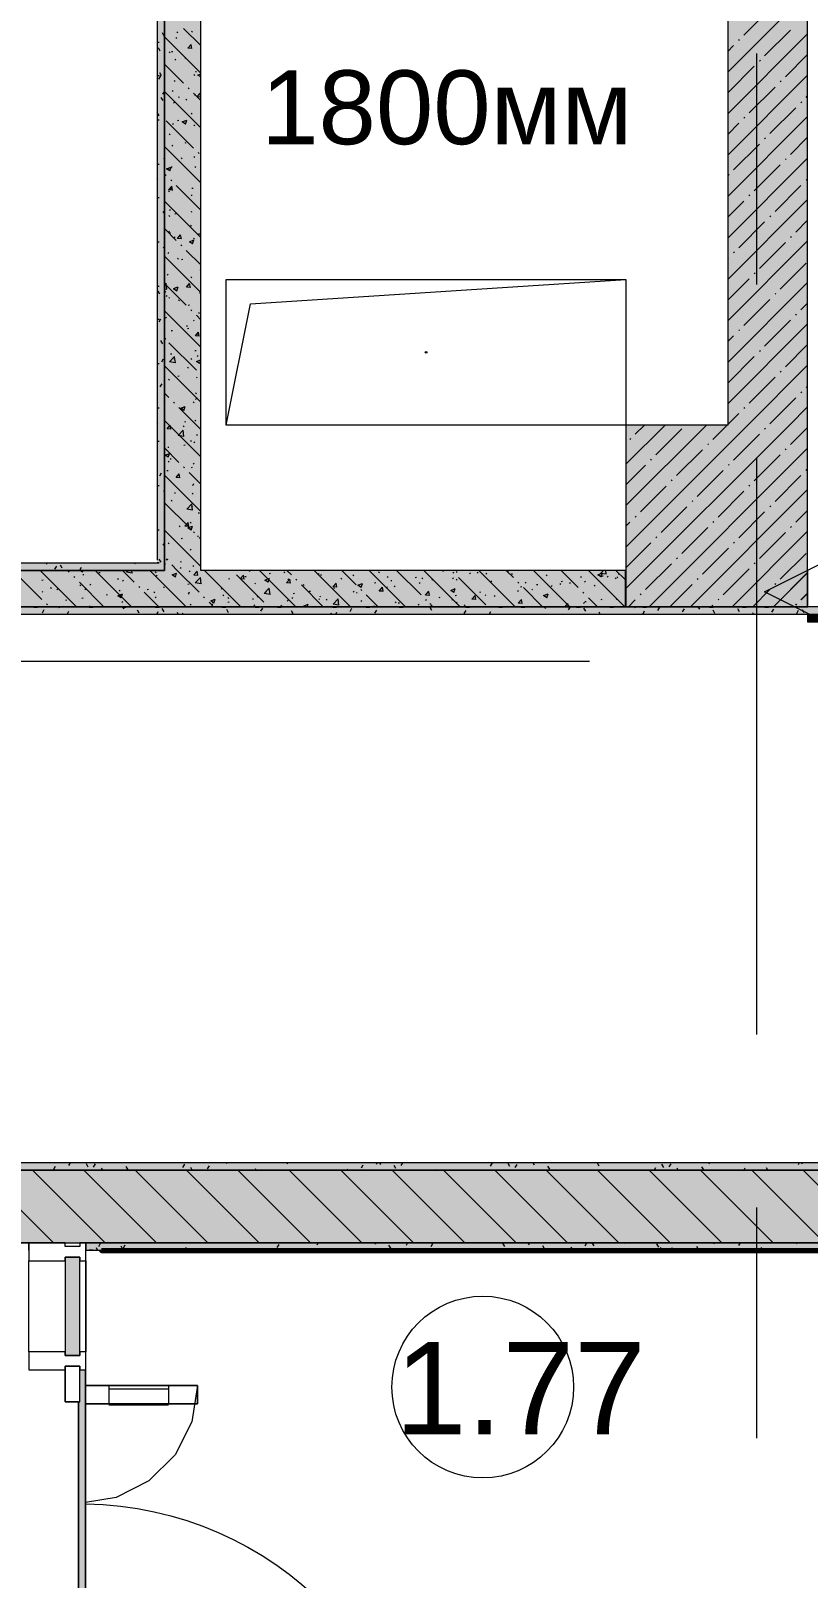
# Model space of a CAD drawing. Header units: millimetres. Extents: x -3817 to 677485, y -22715 to 103890.
# Drawn here: x 82806 to 84944, y 14389 to 18646 of the extents above; entities that cross this region are included whole.
import ezdxf

# ---------------------------------------------------------------- set-up
doc = ezdxf.new("R2010")
doc.units = ezdxf.units.MM
doc.layers.add('PDF _Геометрия', color=7, linetype='Continuous', true_color=0x1d1d1d)
doc.layers.add('PDF _Сплошная заливка', color=7, linetype='Continuous', true_color=0xffffff)
doc.layers.add('PDF _Текст', color=7, linetype='Continuous')
doc.styles.add('PDF GOST-Common', font='arial.ttf')

msp = doc.modelspace()

# ---------------------------------------------------------------- hatches: boundary and pattern name
at = {"layer": 'PDF _Сплошная заливка', "transparency": 33554559}
for points in [[(83153.3, 17181.3), (83173.3, 17181.3), (83173.3, 22091.3), (83153.3, 22091.3), (83153.3, 17189.3)], [(84723.3, 17561.3), (84943.3, 17561.3), (84943.3, 20511.3), (84723.3, 20511.3), (84723.3, 17971.4)], [(83049.3, 17061.3), (84441.7, 17061.3), (84441.7, 17161.4), (81293.3, 17161.4), (81293.3, 17061.3)], [(83173.3, 17161.4), (83173.3, 17181.3), (81413.3, 17181.3), (81413.3, 17161.4), (83049.3, 17161.4)], [(85153.3, 17041.3), (85213.3, 17041.3), (85213.3, 17061.3), (81273.3, 17061.3), (81273.3, 17041.3), (83049.3, 17041.3)], [(80080.6, 15311.3), (84943.3, 15311.3), (84943.3, 15511.3), (68893.3, 15511.3), (68893.3, 15311.3), (78596.3, 15311.3)], [(85383.3, 15511.3), (85383.3, 15531.3), (71053.3, 15531.3), (71053.3, 15511.3), (85308.3, 15511.3), (85308.3, 15519.3), (85378.3, 15519.3), (85378.3, 15511.3)], [(85308.3, 15311.3), (85338.3, 15311.3), (85338.3, 15511.3), (84943.3, 15511.3), (84943.3, 15311.3)], [(83049.3, 15291.3), (85338.3, 15291.3), (85338.3, 15303.3), (85308.3, 15303.3), (85308.3, 15311.3), (82957.3, 15311.3), (82957.3, 15291.3), (83000.3, 15291.3)]]:
    msp.add_hatch(color=256, dxfattribs=at).paths.add_polyline_path(points)
at = {"layer": 'PDF _Сплошная заливка', "true_color": 0x494949, "transparency": 33554559}
msp.add_hatch(color=251, dxfattribs=at).paths.add_polyline_path([(82956.5, 13523.2), (82956.5, 14961.3), (82940.3, 14961.3), (82940.3, 14873.4), (82936.5, 14873.4), (82936.5, 13599.3), (82940.3, 13599.3), (82940.3, 13523.2)])

# ---------------------------------------------------------------- linework, layer by layer
at = {"layer": 'PDF _Геометрия', "color": 7, "lineweight": 9}
for points in [[(85124.2, 5212.4), (85124.2, 16952.3), (84824.2, 17102.3), (85424.2, 17402.3), (85124.2, 17552.3), (85124.2, 29292.1)], [(83153.3, 22071.3), (83153.3, 17189.3)], [(83343.3, 17561.3), (83409.9, 17894.7), (84443.3, 17961.3)], [(84723.3, 17561.3), (84443.3, 17561.3), (84443.3, 17061.3), (84943.3, 17061.3), (84943.3, 17561.3)], [(83153.3, 17181.3), (81421.3, 17181.3)], [(84906.1, 17061.3), (84943.6, 17061.3), (84943.6, 17161.9)], [(85338.3, 15531.3), (71073.3, 15531.3)], [(83000.3, 15291.3), (85338.3, 15291.3)], [(82957.3, 15011.3), (82957.3, 15261.3)]]:
    msp.add_lwpolyline(points, dxfattribs=at)
at = {"layer": 'PDF _Геометрия', "color": 9, "lineweight": 9, "true_color": 0xc0c0c0}
for points in [[(84943.3, 17561.3), (84943.3, 20511.3), (84723.3, 20511.3), (84723.3, 19741.3), (84352.3, 19741.3), (84723.3, 19741.3), (84723.3, 19761.3), (84723.3, 20511.3), (84703.3, 20511.3), (84443.3, 20511.3), (84443.3, 21011.3), (84723.3, 21011.3), (84723.3, 21031.3), (84723.3, 22071.3), (84723.3, 22091.3), (84723.3, 21011.3), (84943.3, 21011.3), (84943.3, 22191.3), (84723.3, 22191.3), (85453.3, 22191.3)], [(79323.3, 17461.3), (81293.3, 17461.3), (81293.3, 17161.4), (81293.3, 17061.3), (84441.7, 17061.3), (84441.7, 17161.4), (83273.3, 17161.4), (83273.3, 19291.3), (84723.3, 19291.3), (84723.3, 17561.3)], [(85213.3, 17061.3), (81293.3, 17061.3), (81293.3, 17461.3), (81273.3, 17461.3), (79323.3, 17461.3), (79323.3, 17441.3), (79323.3, 17061.3), (78923.1, 17061.3)], [(84993.6, 17186.9), (84993.6, 17061.3), (85213.6, 17061.3), (85213.6, 17296.9), (85213.6, 17061.3), (84906.1, 17061.3)], [(81273.3, 17061.3), (81273.3, 17041.3), (85213.3, 17041.3), (85233.3, 17041.3)], [(71053.3, 15611.4), (71053.3, 15531.3), (71053.3, 15511.3), (85308.3, 15511.3), (84943.3, 15511.3), (71053.3, 15511.3), (71053.3, 15606.3)], [(82800.3, 15291.3), (82800.3, 15311.3), (77543.1, 15311.3), (77523.1, 15311.3), (77523.1, 15182.5), (77523.1, 15311.3), (84943.3, 15311.3), (85308.3, 15311.3), (82957.3, 15311.3), (82957.3, 15291.3), (83000.3, 15291.3)]]:
    msp.add_lwpolyline(points, dxfattribs=at)
msp.add_lwpolyline([(83103.3, 22091.3), (83173.3, 22091.3), (83173.3, 17161.4), (81393.3, 17161.4), (81393.3, 19061.3), (81393.3, 19161.3), (81393.3, 17161.4), (81413.3, 17161.4), (83173.3, 17161.4), (83173.3, 17181.3), (83173.3, 22091.3), (83153.3, 22091.3)], close=True, dxfattribs=at)
at = {"layer": 'PDF _Геометрия', "lineweight": 9}
for points in [[(84723.3, 18532), (84943.3, 18752)], [(84768, 18633.8), (84839.3, 18705.1)], [(84825, 18576.8), (84896.3, 18648.1)], [(84723.3, 18418), (84943.3, 18638)], [(84723.3, 18589.1), (84739.5, 18605.3)], [(84753.8, 18619.6), (84756.1, 18621.9)], [(84810.8, 18562.5), (84813.2, 18564.9)], [(84882.1, 18519.8), (84943.3, 18581)], [(84723.3, 18303.9), (84943.3, 18523.9)], [(84725.2, 18477), (84796.5, 18548.3)], [(84782.3, 18420), (84853.6, 18491.3)], [(84867.8, 18505.5), (84870.2, 18507.9)], [(84839.3, 18363), (84910.6, 18434.2)], [(84924.8, 18448.5), (84927.2, 18450.9)], [(84939.1, 18462.7), (84943.3, 18466.9)], [(84723.3, 18189.9), (84943.3, 18409.9)], [(84723.3, 18361), (84753.8, 18391.5)], [(84768, 18405.7), (84770.4, 18408.1)], [(84825, 18348.7), (84827.4, 18351.1)], [(84896.3, 18305.9), (84943.3, 18352.9)], [(84739.5, 18263.2), (84810.8, 18334.4)], [(84723.3, 18075.8), (84943.3, 18295.8)], [(84796.5, 18206.1), (84867.8, 18277.4)], [(84882.1, 18291.7), (84884.4, 18294)], [(84725.2, 18248.9), (84727.6, 18251.3)], [(84853.6, 18149.1), (84924.8, 18220.4)], [(84939.1, 18234.6), (84941.5, 18237)], [(84723.3, 17961.8), (84943.3, 18181.8)], [(84723.3, 18132.9), (84768, 18177.6)], [(84782.3, 18191.9), (84784.6, 18194.3)], [(84839.3, 18134.9), (84841.7, 18137.2)], [(84753.8, 18049.3), (84825, 18120.6)], [(84910.6, 18092.1), (84943.3, 18124.8)], [(84723.3, 17847.7), (84943.3, 18067.7)], [(84810.8, 17992.3), (84882.1, 18063.6)], [(84896.3, 18077.8), (84898.7, 18080.2)], [(84723.3, 18018.8), (84725.2, 18020.8)], [(84739.5, 18035.1), (84741.9, 18037.4)], [(84796.5, 17978), (84798.9, 17980.4)], [(84867.8, 17935.3), (84939.1, 18006.6)], [(84723.3, 17904.8), (84782.3, 17963.8)], [(84723.3, 17733.7), (84943.3, 17953.7)], [(84853.6, 17921), (84855.9, 17923.4)], [(84768, 17835.5), (84839.3, 17906.8)], [(84924.8, 17878.2), (84943.3, 17896.7)], [(84723.3, 17619.7), (84943.3, 17839.6)], [(84825, 17778.5), (84896.3, 17849.7)], [(84910.6, 17864), (84912.9, 17866.4)], [(84723.3, 17790.7), (84739.5, 17807)], [(84753.8, 17821.2), (84756.1, 17823.6)], [(84810.8, 17764.2), (84813.2, 17766.6)], [(84882.1, 17721.4), (84943.3, 17782.6)], [(84443.3, 17225.6), (84779, 17561.3), (84943.3, 17725.6)], [(84725.2, 17678.7), (84796.5, 17749.9)], [(84867.8, 17707.2), (84870.2, 17709.5)], [(84782.3, 17621.6), (84853.6, 17692.9)], [(84939.1, 17664.4), (84943.3, 17668.6)], [(84839.3, 17564.6), (84910.6, 17635.9)], [(84924.8, 17650.1), (84927.2, 17652.5)], [(84443.3, 17111.6), (84893.1, 17561.3), (84943.3, 17611.6)], [(84723.3, 17562.6), (84753.8, 17593.1)], [(84768, 17607.4), (84770.4, 17609.7)], [(84443.3, 17453.7), (84550.9, 17561.3)], [(84443.3, 17339.6), (84665, 17561.3)], [(84468.6, 17536.1), (84493.9, 17561.3)], [(84525.7, 17479.1), (84596.9, 17550.4)], [(84682.5, 17521.8), (84722, 17561.3)], [(84825, 17550.4), (84827.4, 17552.7)], [(84896.3, 17507.6), (84943.3, 17554.5)], [(84454.4, 17521.8), (84456.7, 17524.2)], [(84507.1, 17061.3), (84943.3, 17497.5)], [(84668.2, 17507.6), (84670.6, 17510)], [(84739.5, 17464.8), (84810.8, 17536.1)], [(84511.4, 17464.8), (84513.8, 17467.2)], [(84582.7, 17422), (84654, 17493.3)], [(84796.5, 17407.8), (84867.8, 17479.1)], [(84882.1, 17493.3), (84884.4, 17495.7)], [(84443.3, 17396.7), (84497.1, 17450.6)], [(84639.7, 17365), (84711, 17436.3)], [(84725.2, 17450.6), (84727.6, 17452.9)], [(84853.6, 17350.8), (84924.8, 17422)], [(84939.1, 17436.3), (84941.5, 17438.7)], [(84482.9, 17322.3), (84554.2, 17393.5)], [(84568.4, 17407.8), (84570.8, 17410.2)], [(84621.2, 17061.3), (84943.3, 17383.5)], [(84696.7, 17308), (84768, 17379.3)], [(84782.3, 17393.5), (84784.6, 17395.9)], [(84539.9, 17265.2), (84611.2, 17336.5)], [(84625.5, 17350.8), (84627.8, 17353.1)], [(84839.3, 17336.5), (84841.7, 17338.9)], [(84910.6, 17293.7), (84943.3, 17326.4)], [(84443.3, 17282.6), (84454.4, 17293.7)], [(84468.6, 17308), (84471, 17310.4)], [(84682.5, 17293.7), (84684.8, 17296.1)], [(84753.8, 17251), (84825, 17322.3)], [(84525.7, 17251), (84528, 17253.3)], [(84596.9, 17208.2), (84668.2, 17279.5)], [(84735.2, 17061.3), (84943.3, 17269.4)], [(84810.8, 17193.9), (84882.1, 17265.2)], [(84896.3, 17279.5), (84898.7, 17281.9)], [(84443.3, 17168.6), (84511.4, 17236.7)], [(84654, 17151.2), (84725.2, 17222.5)], [(84739.5, 17236.7), (84741.9, 17239.1)], [(84867.8, 17136.9), (84939.1, 17208.2)], [(84497.1, 17108.4), (84568.4, 17179.7)], [(84582.7, 17193.9), (84585.1, 17196.3)], [(84711, 17094.2), (84782.3, 17165.4)], [(84796.5, 17179.7), (84798.9, 17182.1)], [(84564.1, 17061.3), (84625.5, 17122.7)], [(84639.7, 17136.9), (84642.1, 17139.3)], [(84849.3, 17061.3), (84943.3, 17155.4)], [(84853.6, 17122.7), (84855.9, 17125)], [(84868.4, 17080.2), (84943.6, 17155.4)], [(84450.1, 17061.3), (84468.6, 17079.9)], [(84482.9, 17094.2), (84485.3, 17096.5)], [(84696.7, 17079.9), (84699.1, 17082.3)], [(84792.2, 17061.3), (84839.3, 17108.4)], [(84830.4, 17099.2), (84839.6, 17108.4)], [(84924.8, 17079.9), (84943.3, 17098.3)], [(84925.1, 17079.9), (84943.6, 17098.3)], [(84678.2, 17061.3), (84682.5, 17065.6)], [(84910.6, 17065.6), (84912.9, 17068)], [(84910.9, 17065.6), (84913.3, 17068)], [(82868.4, 15311.3), (82668.4, 15511.3)], [(83009.8, 15311.3), (82809.8, 15511.3)], [(83151.2, 15311.3), (82951.2, 15511.3)], [(83292.6, 15311.3), (83092.6, 15511.3)], [(83434, 15311.3), (83234, 15511.3)], [(83575.5, 15311.3), (83375.5, 15511.3)], [(83716.9, 15311.3), (83516.9, 15511.3)], [(83858.3, 15311.3), (83658.3, 15511.3)], [(83999.7, 15311.3), (83799.7, 15511.3)], [(84141.2, 15311.3), (83941.2, 15511.3)], [(84282.6, 15311.3), (84082.6, 15511.3)], [(84424, 15311.3), (84224, 15511.3)], [(84565.4, 15311.3), (84365.4, 15511.3)], [(84706.8, 15311.3), (84506.8, 15511.3)], [(84848.3, 15311.3), (84648.3, 15511.3)], [(84989.7, 15311.3), (84943.3, 15357.8), (84789.7, 15511.3)], [(85131.1, 15311.3), (84943.3, 15499.2), (84931.1, 15511.3)]]:
    msp.add_lwpolyline(points, dxfattribs=at)
at = {"layer": 'PDF _Геометрия', "color": 252, "lineweight": 9, "true_color": 0x878787}
for points in [[(83273.3, 18605.3), (83225.9, 18652.7)], [(83273.3, 18529.8), (83173.3, 18629.8)], [(83204.4, 18625.6), (83207.1, 18627.6)], [(83207.3, 18642.9), (83210.2, 18641.1)], [(83248.7, 18597.1), (83238.1, 18598.1), (83246.7, 18608.3)], [(83248.8, 18597.1), (83246.7, 18608.2)], [(83247.7, 18644.7), (83250.2, 18642.4)], [(83186.6, 18587.9), (83189.1, 18585.6)], [(83192.9, 18589), (83196.2, 18589.5)], [(83202.2, 18566.4), (83204.9, 18568.4)], [(83229.4, 18572.4), (83232.2, 18570.6)], [(83225.9, 18501.8), (83173.3, 18554.4)], [(83254.5, 18525.6), (83257, 18523.4)], [(83258.4, 18533.7), (83261.7, 18534.1)], [(83273.3, 18518.9), (83265.4, 18524.2), (83273.3, 18527.2)], [(83273.3, 18378.9), (83173.3, 18478.9)], [(83194.8, 18481.5), (83197.6, 18479.7)], [(83200.1, 18507.2), (83202.7, 18509.2)], [(83240.9, 18486.7), (83238.4, 18489.3)], [(83197.9, 18448), (83200.6, 18450)], [(83211.6, 18463.6), (83215, 18464)], [(83232.2, 18457.6), (83235.1, 18455.8)], [(83273.3, 18454.4), (83253.5, 18474.2)], [(83256.1, 18469.4), (83259.5, 18469.9)], [(83273.3, 18463.4), (83262.8, 18464.3), (83271.4, 18474.5)], [(83273.3, 18464.2), (83271.4, 18474.5)], [(83253.5, 18323.3), (83178.1, 18398.7)], [(83195.8, 18388.8), (83198.4, 18390.8)], [(83209.4, 18399.3), (83212.7, 18399.7)], [(83231, 18389.3), (83222.2, 18395.3), (83234.6, 18400.1)], [(83231, 18389.2), (83234.6, 18400)], [(83247.2, 18419.5), (83249.6, 18417.3)], [(83186.1, 18362.7), (83188.6, 18360.4)], [(83254.3, 18387.1), (83257.1, 18385.3)], [(83273.3, 18228.1), (83173.3, 18328.1)], [(83193.6, 18329.6), (83196.3, 18331.7)], [(83229.9, 18338), (83233.3, 18338.5)], [(83268.6, 18308.2), (83266.1, 18310.7)], [(83187.8, 18260.4), (83178.9, 18266.3), (83191.4, 18271.1)], [(83183.2, 18267.9), (83186.5, 18268.4)], [(83187.8, 18260.3), (83191.4, 18271.1)], [(83191.4, 18270.4), (83194.1, 18272.5)], [(83219.7, 18296.3), (83222.5, 18294.5)], [(83254, 18300.5), (83256.5, 18298.2)], [(83257.2, 18272.4), (83260, 18270.6)], [(83178.1, 18247.9), (83173.3, 18252.7)], [(83193.2, 18232.8), (83190.7, 18235.3)], [(83273.3, 18152.7), (83205.7, 18220.2)], [(83273.3, 18077.2), (83173.3, 18177.2)], [(83184.3, 18205.9), (83187.1, 18204.1)], [(83195.2, 18207.1), (83184.6, 18208), (83193.2, 18218.2)], [(83189.3, 18211.2), (83191.9, 18213.3)], [(83195.2, 18207), (83193.2, 18218.1)], [(83246.6, 18194.4), (83249.1, 18192.1)], [(83248.7, 18212.6), (83252, 18213)], [(83185.6, 18137.6), (83188, 18135.3)], [(83187.1, 18152.1), (83189.8, 18154.1)], [(83201.9, 18142.4), (83205.2, 18142.9)], [(83246.4, 18148.3), (83249.7, 18148.7)], [(83205.7, 18069.3), (83173.3, 18101.8)], [(83184.9, 18092.9), (83187.6, 18094.9)], [(83244.6, 18111), (83247.4, 18109.2)], [(83187.2, 18091.2), (83190, 18089.4)], [(83199.6, 18078.2), (83203, 18078.6)], [(83219.9, 18073.3), (83209.3, 18074.3), (83217.8, 18084.5)], [(83219.9, 18073.3), (83217.9, 18084.4)], [(83220.8, 18054.3), (83218.3, 18056.8)], [(83250.6, 18059.9), (83241.8, 18065.8), (83254.2, 18070.6)], [(83250.6, 18059.8), (83254.3, 18070.5)], [(83253.5, 18075.3), (83255.9, 18073.1)], [(83267, 18087), (83270.3, 18087.5)], [(83273.3, 17926.3), (83173.3, 18026.3)], [(83182.8, 18033.7), (83185.4, 18035.7)], [(83209.2, 18020.7), (83212, 18018.9)], [(83220.2, 18016.9), (83223.5, 18017.4)], [(83273.3, 18001.8), (83233.4, 18041.7)], [(83180.6, 17974.5), (83183.3, 17976.5)], [(83246.1, 17969.3), (83248.6, 17967)], [(83271.9, 17987), (83273.3, 17988)], [(83173.3, 17947.3), (83177.8, 17952)], [(83233.4, 17890.8), (83173.3, 17951)], [(83173.3, 17936.1), (83179.8, 17935.1)], [(83173.4, 17946.8), (83176.8, 17947.2)], [(83174.6, 17929.8), (83177.4, 17928)], [(83179.8, 17935.1), (83177.8, 17952)], [(83198.5, 17936.9), (83211, 17941.7)], [(83198.5, 17936.9), (83207.4, 17930.9)], [(83207.4, 17930.9), (83211, 17941.6)], [(83244.6, 17939.6), (83233.9, 17940.5), (83242.5, 17950.7)], [(83244.6, 17939.5), (83242.5, 17950.7)], [(83269.5, 17925.8), (83272.3, 17924)], [(83269.7, 17927.8), (83272.4, 17929.9)], [(83178.5, 17915.3), (83181.1, 17917.3)], [(83185, 17912.4), (83187.5, 17910.2)], [(83212.1, 17905.9), (83214.9, 17904.1)], [(83238.9, 17891.5), (83242.3, 17891.9)], [(83273.3, 17775.5), (83173.3, 17875.5)], [(83176.3, 17856.1), (83179, 17858.2)], [(83248.5, 17875.7), (83246, 17878.2)], [(83252.9, 17850.2), (83255.4, 17847.9)], [(83273.3, 17851), (83261.1, 17863.2)], [(83267.6, 17868.6), (83270.2, 17870.7)], [(83174.1, 17796.9), (83176.8, 17799)], [(83192.2, 17821.3), (83195.5, 17821.8)], [(83234.1, 17835.4), (83237, 17833.6)], [(83236.7, 17827.2), (83240, 17827.6)], [(83269.2, 17805.8), (83258.6, 17806.8), (83267.2, 17817)], [(83265.4, 17809.4), (83268.1, 17811.5)], [(83269.3, 17805.8), (83267.2, 17816.9)], [(83261.1, 17712.3), (83185.6, 17787.7)], [(83189.9, 17757.1), (83193.2, 17757.5)], [(83257.3, 17765.9), (83260.6, 17766.4)], [(83263.3, 17750.3), (83265.9, 17752.3)], [(83173.3, 17738.7), (83174.6, 17739.8)], [(83273.3, 17624.6), (83173.3, 17724.6)], [(83203.4, 17732.5), (83187.5, 17735), (83201.4, 17749.4)], [(83199.5, 17744.6), (83202.3, 17742.8)], [(83203.4, 17732.4), (83201.4, 17749.3)], [(83237, 17720.7), (83239.8, 17718.9)], [(83245.6, 17744.1), (83248.1, 17741.8)], [(83270.2, 17730.4), (83261.4, 17736.4), (83273.3, 17740.9)], [(83270.3, 17730.3), (83273.3, 17739.3)], [(83184.5, 17687.3), (83187, 17685)], [(83210.5, 17695.8), (83213.8, 17696.2)], [(83261.1, 17691.1), (83263.8, 17693.1)], [(83185.6, 17636.9), (83173.3, 17649.2)], [(83200.7, 17621.8), (83198.2, 17624.3)], [(83252.4, 17625), (83254.9, 17622.8)], [(83258.9, 17631.9), (83261.6, 17633.9)], [(83259, 17650.2), (83261.9, 17648.4)], [(83273.3, 17549.2), (83213.3, 17609.2)], [(83227, 17601.5), (83218.1, 17607.4), (83230.6, 17612.2)], [(83227, 17601.4), (83230.6, 17612.2)], [(83273.3, 17473.7), (83173.3, 17573.7)], [(83191.1, 17549.5), (83180.4, 17550.5), (83189, 17560.7)], [(83191.1, 17549.5), (83189, 17560.6)], [(83226.9, 17529.9), (83211.1, 17532.3), (83225, 17546.8)], [(83224.4, 17559.3), (83227.3, 17557.5)], [(83226.9, 17529.8), (83225, 17546.7)], [(83229.2, 17570.3), (83232.5, 17570.8)], [(83256.8, 17572.7), (83259.4, 17574.7)], [(83213.3, 17458.3), (83173.3, 17498.4)], [(83182.4, 17500.2), (83185.8, 17500.6)], [(83227, 17506.1), (83230.3, 17506.5)], [(83245.1, 17519), (83247.5, 17516.7)], [(83254.6, 17513.5), (83257.3, 17515.5)], [(83261.9, 17535.4), (83264.7, 17533.6)], [(83183.7, 17472.5), (83174.9, 17478.5), (83187.3, 17483.3)], [(83183.7, 17472.5), (83187.3, 17483.2)], [(83184, 17462.1), (83186.5, 17459.9)], [(83189, 17468.9), (83191.9, 17467.1)], [(83252.5, 17454.3), (83255.1, 17456.4)], [(83273.3, 17322.9), (83173.3, 17422.9)], [(83180.2, 17435.9), (83183.5, 17436.4)], [(83215.7, 17415.8), (83205.1, 17416.7), (83213.7, 17426.9)], [(83215.7, 17415.7), (83213.7, 17426.9)], [(83228.4, 17443.2), (83225.9, 17445.8)], [(83273.3, 17398.4), (83240.9, 17430.7)], [(83247.5, 17444.8), (83250.8, 17445.2)], [(83200.7, 17374.7), (83204.1, 17375.1)], [(83249.3, 17374.1), (83252.2, 17372.3)], [(83250.3, 17395.1), (83253, 17397.2)], [(83251.9, 17399.9), (83254.4, 17397.6)], [(83240.9, 17279.8), (83173.3, 17347.5)], [(83191.9, 17354.2), (83194.7, 17352.4)], [(83250.5, 17327.2), (83234.7, 17329.7), (83248.5, 17344.1)], [(83248.1, 17335.9), (83250.8, 17338)], [(83250.5, 17327.2), (83248.6, 17344.1)], [(83214, 17283.7), (83216.8, 17281.9)], [(83240.4, 17282), (83229.8, 17283), (83238.3, 17293.2)], [(83240.4, 17282), (83238.3, 17293.1)], [(83244.5, 17293.8), (83247, 17291.5)], [(83266.3, 17319.3), (83269.6, 17319.8)], [(83273.3, 17172), (83173.3, 17272)], [(83219.5, 17249.2), (83222.8, 17249.6)], [(83246.6, 17272), (83237.7, 17278), (83250.2, 17282.8)], [(83246, 17276.7), (83248.6, 17278.8)], [(83246.6, 17272), (83250.2, 17282.7)], [(83256, 17264.7), (83253.5, 17267.2)], [(83264, 17255.1), (83267.3, 17255.5)], [(83273.3, 17247.5), (83268.6, 17252.1)], [(83183.5, 17237), (83185.9, 17234.7)], [(83243.8, 17217.6), (83246.5, 17219.6)], [(82836.1, 17081.2), (82760.7, 17156.6)], [(82931.3, 17061.3), (82831.3, 17161.4)], [(82911.5, 17156.6), (82906.8, 17161.4)], [(82941.9, 17161.4), (82947.8, 17157.3)], [(82947.8, 17157.3), (82949.2, 17161.4)], [(83082.2, 17061.3), (82982.2, 17161.4)], [(82993.1, 17155.4), (82996.4, 17155.9)], [(83090.1, 17128.9), (83057.7, 17161.4)], [(83084.3, 17154.1), (83068.5, 17156.5), (83073.2, 17161.4)], [(83084.3, 17154), (83083.5, 17161.4)], [(83137.5, 17159.5), (83126.9, 17160.4), (83127.7, 17161.4)], [(83233, 17061.3), (83133, 17161.4)], [(83137.5, 17159.4), (83137.2, 17161.4)], [(83147.7, 17157), (83150.1, 17154.7)], [(83173.3, 17179.1), (83176, 17179.5)], [(83180.6, 17189.3), (83178.1, 17191.8)], [(83179.3, 17192.8), (83182.2, 17191)], [(83268.6, 17101.3), (83208.5, 17161.4), (83193.2, 17176.7)], [(83216.8, 17169), (83219.7, 17167.2)], [(83217.2, 17184.9), (83220.5, 17185.4)], [(83241.6, 17158.4), (83244.3, 17160.4)], [(83251.4, 17174.8), (83253.8, 17172.5)], [(83254.4, 17149.2), (83263, 17159.5)], [(83265.1, 17148.2), (83263, 17159.4)], [(83383.9, 17061.3), (83283.9, 17161.4)], [(83406.7, 17160.9), (83409.5, 17159.1)], [(83534.8, 17061.3), (83434.8, 17161.4)], [(83501.6, 17156.9), (83504.4, 17155.1)], [(83522.6, 17149), (83510.3, 17161.4)], [(83685.7, 17061.3), (83585.7, 17161.4)], [(83701.1, 17121.4), (83661.1, 17161.4)], [(83695.1, 17161.1), (83695.4, 17161.4)], [(83836.5, 17061.3), (83736.5, 17161.4)], [(83762.5, 17157.7), (83764.9, 17155.4)], [(83879.6, 17093.7), (83812, 17161.4)], [(83987.4, 17061.3), (83887.4, 17161.4)], [(83938.7, 17160.8), (83941.5, 17159)], [(83970.1, 17154.1), (83967.6, 17156.6)], [(83975.7, 17156.9), (83979, 17157.3)], [(84033.6, 17156.8), (84036.4, 17155)], [(84138.3, 17061.3), (84038.3, 17161.4)], [(84133.6, 17141.5), (84113.7, 17161.4)], [(84113.9, 17161.4), (84119.3, 17157.7)], [(84119.3, 17157.7), (84120.5, 17161.4)], [(84289.1, 17061.3), (84189.1, 17161.4)], [(84312.1, 17113.8), (84264.6, 17161.4)], [(84440, 17061.3), (84340, 17161.4)], [(84389, 17150.7), (84373.2, 17153.1), (84381.1, 17161.4)], [(84389, 17150.6), (84387.8, 17161.4)], [(84441.7, 17135.2), (84415.5, 17161.4)], [(82836.3, 17134.8), (82839.6, 17135.2)], [(82859.2, 17114.5), (82862.1, 17112.7)], [(82926.6, 17141.5), (82924.1, 17144)], [(83006.8, 17061.3), (82939.2, 17128.9)], [(82940.3, 17121.4), (82942.8, 17119.1)], [(82948.6, 17149.6), (82951.9, 17150)], [(82968.2, 17121.1), (82970.9, 17123.2)], [(83044, 17139.2), (83046.5, 17136.9)], [(83058, 17132.5), (83060.7, 17134.6)], [(83105.2, 17113.8), (83102.6, 17116.4)], [(83150.4, 17145.8), (83153, 17147.9)], [(83170.5, 17114.8), (83173.8, 17115.2)], [(83203.3, 17143.1), (83194.5, 17149.1), (83206.9, 17153.8)], [(83203.3, 17143), (83206.9, 17153.8)], [(83237.8, 17123.7), (83241.1, 17124.1)], [(83254.4, 17149.2), (83265.1, 17148.3)], [(83274.1, 17124.6), (83258.3, 17127.1), (83272.1, 17141.5)], [(83274.1, 17124.6), (83272.1, 17141.5)], [(83350.1, 17138.5), (83353.4, 17138.9)], [(83447.1, 17073.6), (83371.7, 17149)], [(83392.6, 17137.1), (83382, 17138.1), (83390.5, 17148.3)], [(83392.6, 17137.1), (83390.5, 17148.2)], [(83394.6, 17144.3), (83397.9, 17144.8)], [(83421.6, 17123.9), (83424.3, 17125.9)], [(83458.9, 17128.9), (83450, 17134.8), (83462.5, 17139.6)], [(83458.9, 17128.8), (83462.5, 17139.5)], [(83461.9, 17153.2), (83465.3, 17153.6)], [(83520.1, 17126), (83509.5, 17126.9), (83518.1, 17137.1)], [(83512.9, 17136.4), (83515.6, 17138.5)], [(83520.1, 17125.9), (83518.1, 17137.1)], [(83537.7, 17134), (83535.1, 17136.5)], [(83610.3, 17061.3), (83550.2, 17121.4)], [(83555.1, 17122.1), (83557.6, 17119.8)], [(83596.5, 17152.9), (83599.3, 17151.1)], [(83602.7, 17147.8), (83605.4, 17149.8)], [(83647.6, 17114.8), (83637, 17115.8), (83645.6, 17126)], [(83639.3, 17112.6), (83642.6, 17113)], [(83647.7, 17114.8), (83645.6, 17125.9)], [(83658.8, 17139.9), (83661.3, 17137.6)], [(83691.4, 17148.9), (83694.2, 17147.1)], [(83714.4, 17114.6), (83705.5, 17120.6), (83718, 17125.4)], [(83714.4, 17114.6), (83718, 17125.3)], [(83751.6, 17127.4), (83754.9, 17127.8)], [(83775.2, 17103.7), (83764.6, 17104.6), (83773.1, 17114.8)], [(83775.2, 17103.6), (83773.1, 17114.8)], [(83784.2, 17114.5), (83786.9, 17116.5)], [(83786.3, 17144.9), (83789.1, 17143.1)], [(83796.1, 17133.2), (83799.4, 17133.6)], [(83805.1, 17118.6), (83807.5, 17116.4)], [(83863.4, 17142.1), (83866.8, 17142.5)], [(83874, 17125.8), (83876.7, 17127.9)], [(83881.2, 17140.9), (83884.1, 17139.1)], [(83908.8, 17136.4), (83911.2, 17134.2)], [(83966.4, 17139.2), (83969, 17141.2)], [(83976.1, 17136.9), (83979, 17135.1)], [(84058.1, 17066.1), (83982.7, 17141.5)], [(84012.5, 17154.2), (84014.9, 17152)], [(84057.7, 17151.7), (84060.3, 17153.7)], [(84071.1, 17132.9), (84073.9, 17131.1)], [(84128.5, 17152.7), (84131.3, 17150.9)], [(84148.7, 17126.4), (84146.2, 17128.9)], [(84153.1, 17116.2), (84156.4, 17116.7)], [(84213.7, 17061.3), (84161.2, 17113.8)], [(84166, 17128.9), (84168.8, 17127.1)], [(84197.6, 17122.1), (84200.9, 17122.5)], [(84223.4, 17148.7), (84226.2, 17146.9)], [(84237.6, 17117.2), (84240.3, 17119.3)], [(84260.9, 17124.9), (84263.7, 17123.1)], [(84264.9, 17131), (84268.3, 17131.4)], [(84287.7, 17127.6), (84290.2, 17125.3)], [(84318.3, 17144.7), (84321.1, 17142.9)], [(84328.9, 17129.7), (84331.6, 17131.8)], [(84355.8, 17120.8), (84358.6, 17119)], [(84374.8, 17143.5), (84366, 17149.5), (84378.4, 17154.2)], [(84374.8, 17143.4), (84378.4, 17154.2)], [(84377.2, 17145.7), (84380.5, 17146.2)], [(84391.4, 17145.4), (84393.9, 17143.1)], [(84413.2, 17140.7), (84416, 17138.9)], [(84418.7, 17141.1), (84421.4, 17143.2)], [(84421.7, 17151.6), (84425.1, 17152)], [(82836.6, 17103.6), (82839.1, 17101.3)], [(82876.9, 17108.6), (82879.6, 17110.7)], [(82901.8, 17079.4), (82905.1, 17079.9)], [(82946.3, 17085.3), (82949.6, 17085.7)], [(82954.1, 17110.5), (82957, 17108.7)], [(83013.7, 17094.2), (83017, 17094.6)], [(83053.9, 17085.8), (83045.1, 17091.7), (83057.5, 17096.5)], [(83049.1, 17106.5), (83051.9, 17104.7)], [(83053.9, 17085.7), (83057.6, 17096.4)], [(83055.8, 17073.3), (83058.5, 17075.4)], [(83157.7, 17061.3), (83117.7, 17101.3)], [(83125.9, 17109), (83129.3, 17109.4)], [(83144, 17102.5), (83146.8, 17100.7)], [(83148.2, 17086.7), (83150.9, 17088.7)], [(83238.9, 17098.5), (83241.7, 17096.7)], [(83239.5, 17099.2), (83242.1, 17101.2)], [(83283.7, 17086.2), (83281.2, 17088.7)], [(83308.5, 17061.3), (83296.3, 17073.6)], [(83309.5, 17071.5), (83300.6, 17077.5), (83313.1, 17082.3)], [(83309.5, 17071.4), (83313.1, 17082.2)], [(83329.3, 17110.6), (83331.9, 17112.6)], [(83333.8, 17094.5), (83336.6, 17092.6)], [(83347.7, 17086.5), (83350.2, 17084.2)], [(83347.8, 17074.2), (83351.1, 17074.6)], [(83415.2, 17083.1), (83418.5, 17083.5)], [(83428.7, 17090.4), (83431.5, 17088.6)], [(83463.8, 17095.2), (83448, 17097.6), (83461.9, 17112.1)], [(83451.4, 17104.3), (83453.9, 17102)], [(83463.8, 17095.1), (83461.9, 17112)], [(83510.8, 17077.2), (83513.4, 17079.3)], [(83523.6, 17086.4), (83526.5, 17084.6)], [(83527.4, 17097.8), (83530.8, 17098.3)], [(83572, 17103.7), (83575.3, 17104.1)], [(83597.7, 17083), (83600.2, 17080.8)], [(83600.6, 17088.6), (83603.2, 17090.6)], [(83618.5, 17082.4), (83621.4, 17080.6)], [(83653.6, 17065.8), (83637.8, 17068.2), (83651.6, 17082.6)], [(83653.6, 17065.7), (83651.6, 17082.6)], [(83692.9, 17101.9), (83695.6, 17104)], [(83701.4, 17100.8), (83703.9, 17098.6)], [(83713.4, 17078.4), (83716.3, 17076.6)], [(83716.2, 17106.3), (83713.7, 17108.8)], [(83761.1, 17061.3), (83728.8, 17093.7)], [(83808.4, 17074.4), (83811.2, 17072.6)], [(83816.7, 17071.9), (83820, 17072.4)], [(83902.7, 17092.5), (83892.1, 17093.4), (83900.7, 17103.7)], [(83894.7, 17078.6), (83892.2, 17081.2)], [(83902.7, 17092.5), (83900.7, 17103.6)], [(83903.3, 17070.4), (83906.1, 17068.6)], [(83928.9, 17086.7), (83932.3, 17087.2)], [(83969.9, 17100.4), (83961.1, 17106.3), (83973.5, 17111.1)], [(83964.2, 17080), (83966.9, 17082)], [(83969.9, 17100.3), (83973.5, 17111.1)], [(83973.5, 17092.6), (83976.8, 17093)], [(83976.7, 17074.2), (83979.1, 17071.9)], [(84030.2, 17081.4), (84019.6, 17082.3), (84028.2, 17092.5)], [(84030.2, 17081.3), (84028.2, 17092.4)], [(84040.8, 17101.5), (84044.1, 17101.9)], [(84055.5, 17092.5), (84058.1, 17094.5)], [(84080.4, 17092), (84082.8, 17089.7)], [(84145.3, 17103.9), (84148, 17105.9)], [(84157.8, 17070.2), (84147.1, 17071.1), (84155.7, 17081.3)], [(84157.8, 17070.1), (84155.7, 17081.3)], [(84184.1, 17109.8), (84186.5, 17107.5)], [(84225.4, 17086.1), (84216.6, 17092.1), (84229, 17096.9)], [(84225.4, 17086.1), (84229, 17096.8)], [(84327.2, 17098.8), (84324.7, 17101.3)], [(84326.8, 17070.5), (84329.4, 17072.6)], [(84330.5, 17075.6), (84333.8, 17076.1)], [(84364.6, 17061.3), (84339.8, 17086.2)], [(84375, 17081.5), (84378.3, 17081.9)], [(84416.6, 17081.9), (84419.2, 17084)], [(82851.2, 17066.1), (82848.7, 17068.6)], [(82966, 17061.9), (82968.7, 17064)], [(83244, 17068.7), (83246.5, 17066.4)], [(83303.3, 17068.3), (83306.6, 17068.8)], [(83419.5, 17064.7), (83422.1, 17066.7)], [(83494, 17065.2), (83496.5, 17063)], [(83558.9, 17061.3), (83556.1, 17063.2), (83568.6, 17068)], [(83566.4, 17061.3), (83568.6, 17068)], [(83749.3, 17063.1), (83752.6, 17063.5)], [(83871.9, 17066.6), (83874.5, 17068.7)], [(83912, 17061.3), (83907.3, 17066.1)], [(83998.2, 17066.4), (84001, 17064.6)], [(84093.1, 17062.4), (84094.7, 17061.3)], [(84275.8, 17061.3), (84283.2, 17070.2)], [(84284.9, 17061.3), (84283.2, 17070.1)]]:
    msp.add_lwpolyline(points, dxfattribs=at)
at = {"layer": 'PDF _Геометрия', "color": 253, "lineweight": 9, "true_color": 0x9b9b9b}
for points in [[(83153.3, 18614.4), (83158.9, 18614.4)], [(83172.7, 18631.7), (83167.6, 18640.4)], [(83161.5, 18590.1), (83156.5, 18598.8)], [(83153.3, 18522.9), (83158.9, 18522.9)], [(83162, 18521.7), (83157, 18513)], [(83165.6, 18522), (83160.6, 18530.7)], [(83173.2, 18480.1), (83168.1, 18471.4)], [(83169.7, 18454), (83164.6, 18462.7)], [(83153.3, 18401), (83158.9, 18401)], [(83158.5, 18412.3), (83153.5, 18421.1)], [(83153.3, 18279.1), (83158.9, 18279.1)], [(83173.3, 18297.4), (83171.1, 18293.7)], [(83155.5, 18234.6), (83153.3, 18238.6)], [(83153.3, 18187.7), (83158.9, 18187.7)], [(83173.3, 18143), (83169.8, 18148.9)], [(83153.3, 18065.7), (83158.9, 18065.7)], [(83173.3, 18053.6), (83170, 18048)], [(83153.3, 17943.8), (83158.9, 17943.8)], [(83160.7, 17920.9), (83155.7, 17929.6)], [(83153.3, 17852.4), (83158.9, 17852.4)], [(83162.8, 17852.6), (83157.8, 17843.9)], [(83168.9, 17784.8), (83163.8, 17793.5)], [(83153.3, 17730.5), (83158.9, 17730.5)], [(83169.9, 17742.9), (83164.8, 17734.2)], [(83165.8, 17674.9), (83160.8, 17666.2)], [(83173.3, 17626.9), (83171.9, 17624.5)], [(83153.3, 17608.5), (83158.9, 17608.5)], [(83154.7, 17565.5), (83153.3, 17568)], [(83153.3, 17517.1), (83158.9, 17517.1)], [(83164.7, 17429.1), (83159.7, 17420.4)], [(83173.3, 17411.4), (83173.1, 17411.7)], [(83153.3, 17395.2), (83158.9, 17395.2)], [(83173.3, 17383), (83170.8, 17378.8)], [(83153.3, 17273.3), (83158.9, 17273.3)], [(83173.3, 17228.6), (83170.1, 17234)], [(82834.6, 17162.2), (82834.1, 17161.4)], [(82850.2, 17178.5), (82848.6, 17181.3)], [(82876.2, 17173.3), (82871.2, 17164.6)], [(82891.9, 17167.3), (82886.8, 17176)], [(82944.3, 17169.3), (82939.7, 17161.4)], [(83092, 17181.3), (83090.5, 17178.8)], [(83164, 17183.7), (83159, 17192.4)], [(82813.6, 17059.9), (82823.6, 17059.9)], [(82841.7, 17052.5), (82836.6, 17043.8)], [(82884.8, 17057.7), (82882.7, 17061.3)], [(82909.7, 17048.4), (82905.6, 17041.3)], [(82966, 17059.9), (82976, 17059.9)], [(83057.9, 17061.3), (83056, 17057.9)], [(83057.4, 17059.9), (83067.5, 17059.9)], [(83062.5, 17054.7), (83058.6, 17061.3)], [(83104.1, 17043.5), (83099.1, 17052.2)], [(83148.9, 17059.9), (83158.9, 17059.9)], [(83155.4, 17047.3), (83152, 17041.3)], [(83172.2, 17047.6), (83167.1, 17056.3)], [(83211, 17041.3), (83208.8, 17045.2)], [(83223.5, 17043.3), (83222.4, 17041.3)], [(83331.7, 17059.9), (83341.8, 17059.9)], [(83349.9, 17044.6), (83344.8, 17053.3)], [(83423.2, 17059.9), (83433.2, 17059.9)], [(83442.8, 17057.4), (83437.8, 17048.7)], [(83480.3, 17061.3), (83479.4, 17059.8)], [(83484.1, 17059.9), (83494.2, 17059.9)], [(83527.6, 17041.6), (83522.5, 17050.3)], [(83633.3, 17041.3), (83632.2, 17043.3)], [(83636.5, 17059.9), (83646.6, 17059.9)], [(83646.9, 17045.1), (83644.7, 17041.3)], [(83688.5, 17056.3), (83683.5, 17047.6)], [(83728, 17059.9), (83738, 17059.9)], [(83756.6, 17052.2), (83751.5, 17043.5)], [(83819.4, 17059.9), (83829.5, 17059.9)], [(83909.4, 17050.9), (83904.3, 17059.6)], [(84002.3, 17051.1), (83997.3, 17042.4)], [(84002.3, 17059.9), (84012.4, 17059.9)], [(84070.3, 17047), (84067.1, 17041.3)], [(84093.7, 17059.9), (84103.8, 17059.9)], [(84154.7, 17059.9), (84164.8, 17059.9)], [(84223.1, 17056.1), (84220.1, 17061.3)], [(84289.7, 17061.2), (84284.6, 17052.5)], [(84291.2, 17060.2), (84290.5, 17061.3)], [(84307.1, 17059.9), (84317.2, 17059.9)], [(84332.8, 17049), (84327.8, 17057.7)], [(84372.4, 17041.3), (84369.4, 17046.5)], [(84398.5, 17059.9), (84408.6, 17059.9)], [(84468.9, 17057.2), (84466.4, 17061.3)], [(84493.8, 17048.9), (84489.4, 17041.3)], [(84490, 17059.9), (84500, 17059.9)], [(84535.4, 17060.1), (84530.4, 17051.4)], [(84603.4, 17056), (84598.4, 17047.3)], [(84646.6, 17054.2), (84642.4, 17061.3)], [(84672.9, 17059.9), (84682.9, 17059.9)], [(84688.2, 17043), (84683.2, 17051.7)], [(84756.2, 17047.1), (84751.2, 17055.8)], [(84764.3, 17059.9), (84774.4, 17059.9)], [(84794.7, 17041.3), (84792.8, 17044.7)], [(84825.3, 17059.9), (84835.3, 17059.9)], [(84849.2, 17054.9), (84844.2, 17046.2)], [(84917.2, 17050.8), (84912.2, 17042.1)], [(84933.9, 17044.1), (84928.9, 17052.8)], [(84931.7, 17048.5), (84929.2, 17052.8)], [(82872.7, 15521.2), (82867.6, 15512.5)], [(82913.7, 15531.3), (82909.3, 15523.7)], [(82963.5, 15519.3), (82958.4, 15528)], [(82982.3, 15528.3), (82977.3, 15519.6)], [(83003.3, 15511.3), (83000.1, 15516.9)], [(83073.1, 15512.2), (83068.1, 15520.9)], [(83228.1, 15527.2), (83223, 15518.5)], [(83249.6, 15511.3), (83245.8, 15518)], [(83296.1, 15523.1), (83291.1, 15514.4)], [(83345.3, 15528.6), (83343.7, 15531.3)], [(83425.6, 15511.3), (83423.5, 15515)], [(83512, 15531.3), (83510.4, 15528.6)], [(83677.9, 15513.9), (83676.4, 15511.3)], [(83719.5, 15525), (83714.5, 15516.3)], [(83758.4, 15531.3), (83756.1, 15527.5)], [(83768.7, 15526.7), (83766, 15531.3)], [(83810.3, 15515.5), (83805.3, 15524.2)], [(83828.8, 15531.3), (83824.2, 15523.4)], [(83923.6, 15512.8), (83922.8, 15511.3)], [(84074.9, 15531), (84069.9, 15522.3)], [(84124.1, 15520.7), (84119.1, 15529.4)], [(84143, 15526.9), (84137.9, 15518.2)], [(84192.1, 15524.8), (84188.3, 15531.3)], [(84233.8, 15513.6), (84228.7, 15522.3)], [(84369.8, 15521.8), (84364.8, 15530.5)], [(84524.8, 15517.6), (84521.1, 15511.3)], [(84547.5, 15518.8), (84542.5, 15527.5)], [(84566.4, 15528.8), (84561.4, 15520.1)], [(84587, 15511.3), (84584.2, 15516.4)], [(84603.1, 15531.3), (84603, 15531.2)], [(84657.2, 15511.7), (84652.2, 15520.4)], [(84673.5, 15531.3), (84671, 15527.2)], [(84770.5, 15516.6), (84767.5, 15511.3)], [(84833.4, 15511.3), (84829.9, 15517.4)], [(84838.5, 15512.5), (84837.9, 15511.3)], [(84919.8, 15531.3), (84916.8, 15526.1)], [(84929.3, 15528.1), (84927.4, 15531.3)], [(82966, 15292.1), (82976, 15292.1)], [(82989.5, 15291.3), (82985.9, 15297.5)], [(82996.5, 15309), (82991.4, 15300.2)], [(83059, 15292.9), (83054, 15301.6)], [(83064.5, 15304.9), (83059.5, 15296.2)], [(83235.9, 15291.3), (83231.7, 15298.6)], [(83279.4, 15311.3), (83278.8, 15310.3)], [(83331.1, 15309.2), (83329.9, 15311.3)], [(83411.8, 15291.3), (83409.4, 15295.6)], [(83446.3, 15295.6), (83443.8, 15291.3)], [(83487.9, 15306.8), (83482.9, 15298.1)], [(83525.8, 15311.3), (83524.5, 15309.2)], [(83596.2, 15311.3), (83592.6, 15305.1)], [(83692, 15294.5), (83690.2, 15291.3)], [(83754.6, 15307.3), (83752.2, 15311.3)], [(83796.2, 15296.2), (83791.2, 15304.9)], [(83842.5, 15311.3), (83838.3, 15304)], [(83911.4, 15308.7), (83906.3, 15300)], [(84110, 15301.4), (84104.9, 15310.1)], [(84178, 15305.4), (84174.6, 15311.3)], [(84219.6, 15294.3), (84214.6, 15303)], [(84256.5, 15291.3), (84256.2, 15291.8)], [(84293.2, 15299.4), (84288.5, 15291.3)], [(84334.8, 15310.6), (84329.8, 15301.8)], [(84355.7, 15302.5), (84350.7, 15311.2)], [(84440.9, 15311.3), (84439.5, 15308.9)], [(84533.4, 15299.5), (84528.4, 15308.2)], [(84538.9, 15298.3), (84534.9, 15291.3)], [(84573.3, 15291.3), (84570, 15297)], [(84606.9, 15294.2), (84605.3, 15291.3)], [(84643.1, 15292.4), (84638, 15301.1)], [(84687.2, 15311.3), (84685.2, 15307.8)], [(84757.6, 15311.3), (84753.2, 15303.7)], [(84819.6, 15291.3), (84815.7, 15298.1)], [(84852.7, 15293.1), (84851.6, 15291.3)], [(84915.2, 15308.7), (84913.7, 15311.3)]]:
    msp.add_lwpolyline(points, dxfattribs=at)
at = {"layer": 'PDF _Геометрия', "color": 253, "lineweight": 9, "true_color": 0xaaaaaa}
for points in [[(84803.3, 17948.3), (84803.3, 18583.3)], [(84803.6, 17948.3), (84803.6, 18583.3)], [(84803.3, 15884.5), (84803.3, 17472)], [(84803.6, 15884.5), (84803.6, 17472)], [(80108.8, 16911.4), (81843.3, 16911.4), (84343.3, 16911.4)], [(84803.3, 14773.3), (84803.3, 15408.3)], [(84803.6, 14773.3), (84803.6, 15408.3)], [(80108.8, 15311.3), (81843.3, 15311.3), (84343.3, 15311.3)], [(82936.5, 14873.4), (82900.3, 14873.4), (82900.3, 14961.3)], [(82956.5, 14918.4), (83264.3, 14918.4), (83248.4, 14818.2), (83202.4, 14727.9), (83130.7, 14656.2), (83040.4, 14610.2), (82956.5, 14596.9)], [(83020.3, 14918.4), (83020.3, 14868.3)], [(83184.3, 14908.3), (83020.3, 14908.3)], [(83184.3, 14918.4), (83184.3, 14868.3)], [(83184.3, 14864.3), (83020.3, 14864.3)]]:
    msp.add_lwpolyline(points, dxfattribs=at)
at = {"layer": 'PDF _Геометрия', "color": 7, "lineweight": 9}
for points in [[(84443.3, 17961.3), (84443.3, 17561.3), (83343.3, 17561.3), (83343.3, 17961.3)], [(82900.3, 15261.3), (82900.3, 15011.3), (82800.3, 15011.3), (82800.3, 15261.3)], [(82957.3, 15261.3), (82957.3, 15011.3), (82940.3, 15011.3), (82940.3, 15261.3)], [(82956.5, 13523.2), (82940.3, 13523.2), (82956.5, 13523.2), (82956.5, 14961.3)], [(82936.5, 13599.3), (82936.5, 14873.4)]]:
    msp.add_lwpolyline(points, close=True, dxfattribs=at)
at = {"layer": 'PDF _Геометрия', "color": 253, "lineweight": 9, "true_color": 0x9b9b9b}
msp.add_lwpolyline([(83158.9, 17181.8), (83153.3, 17181.8)], close=True, dxfattribs=at)
at = {"layer": 'PDF _Геометрия', "color": 8, "lineweight": 9, "true_color": 0x808080}
msp.add_lwpolyline([(84943.2, 17019.4), (84993.3, 17019.4), (84993.3, 17040.3), (84943.2, 17040.3)], close=True, dxfattribs=at)
at = {"layer": 'PDF _Геометрия', "color": 7, "lineweight": 20}
for points in [[(82940.3, 15271.3), (82940.3, 15261.3), (82957.3, 15261.3), (82957.3, 15311.3), (82940.3, 15311.3), (82940.3, 15301.3), (82900.3, 15301.3), (82900.3, 15311.3), (82800.3, 15311.3), (82800.3, 15261.3), (82900.3, 15261.3), (82900.3, 15271.3)], [(82900.3, 15271.3), (82900.3, 15001.3), (82940.3, 15001.3), (82940.3, 15271.3)], [(82900.3, 14971.3), (82940.3, 14971.3), (82940.3, 14961.3), (82957.3, 14961.3), (82957.3, 15011.3), (82940.3, 15011.3), (82940.3, 15001.3), (82900.3, 15001.3), (82900.3, 15011.3), (82800.3, 15011.3), (82800.3, 14961.3), (82900.3, 14961.3)]]:
    msp.add_lwpolyline(points, close=True, dxfattribs=at)
at = {"layer": 'PDF _Геометрия', "color": 231, "lineweight": 70, "true_color": 0xff80c0}
msp.add_lwpolyline([(83000.3, 15291.3), (83000.3, 15290.3), (85338.3, 15290.3), (85338.3, 15291.3)], dxfattribs=at)
at = {"layer": 'PDF _Геометрия', "color": 231, "lineweight": 9, "true_color": 0xff80c0}
msp.add_lwpolyline([(85338.3, 15291.3), (83000.3, 15291.3)], dxfattribs=at)
at = {"layer": 'PDF _Геометрия', "color": 253, "lineweight": 13, "true_color": 0xaaaaaa}
msp.add_lwpolyline([(82940.3, 14873.4), (82940.3, 14971.3), (82900.3, 14971.3), (82900.3, 14873.4)], close=True, dxfattribs=at)
at = {"layer": 'PDF _Геометрия', "color": 253, "lineweight": 9, "true_color": 0xaaaaaa}
for points in [[(82900.3, 14918.4), (82900.3, 14961.3)], [(82956.5, 14918.4), (83264.3, 14918.4), (83264.3, 14868.3), (82956.5, 14868.3), (83264.3, 14868.3), (83264.3, 14918.4)]]:
    msp.add_lwpolyline(points, close=True, dxfattribs=at)
msp.add_lwpolyline([(82956.5, 14592.9, -0.41007), (83890.3, 13644.3), (82956.5, 13644.3)], format="xyb", dxfattribs=at)
at = {"layer": 'PDF _Геометрия', "color": 7, "lineweight": 9}
for centre, radius in [((83893.3, 17761.3), 2.5), ((84049.2, 14914.3), 250), ((84049.2, 14914.3), 250)]:
    msp.add_circle(centre, radius, dxfattribs=at)
at = {"layer": 'PDF _Сплошная заливка', "lineweight": 35, "transparency": 33554559}
for points in [[(83273.3, 17161.4), (83273.3, 22091.3), (83173.3, 17161.4), (83173.3, 22091.3)], [(84943.3, 17061.3), (84943.3, 17561.3), (84443.3, 17061.3), (84443.3, 17561.3)], [(84943.6, 17061.3), (84943.6, 17161.9), (84906.1, 17061.3), (84824.2, 17102.3)], [(84946.1, 17041.3), (85213.6, 17041.3), (84906.1, 17061.3), (85213.6, 17061.3)], [(82940.3, 15001.3), (82940.3, 15271.3), (82900.3, 15001.3), (82900.3, 15271.3)]]:
    msp.add_solid(points, dxfattribs=at)
at = {"layer": 'PDF _Сплошная заливка', "color": 1, "lineweight": 35, "transparency": 33554559}
msp.add_solid([(84993.3, 17019.4), (84993.3, 17040.3), (84943.2, 17019.4), (84943.2, 17040.3)], dxfattribs=at)
at = {"layer": 'PDF _Сплошная заливка', "color": 254, "lineweight": 35, "true_color": 0xffb9dc, "transparency": 33554559}
msp.add_solid([(85338.3, 15290.3), (85338.3, 15291.3), (83049.3, 15290.3)], dxfattribs=at)

# ---------------------------------------------------------------- texts
at = {"layer": 'PDF _Текст', "color": 250, "true_color": 0x3c3c3c, "attachment_point": 4, "style": 'PDF GOST-Common'}
for s, insert, char_height in [('1800мм', (83439.5, 18434.1), 203.2), ('1.77', (83807.3, 14911.5), 254)]:
    msp.add_mtext(s, dxfattribs=dict(at, insert=insert, char_height=char_height))

doc.saveas('drawing.dxf')
